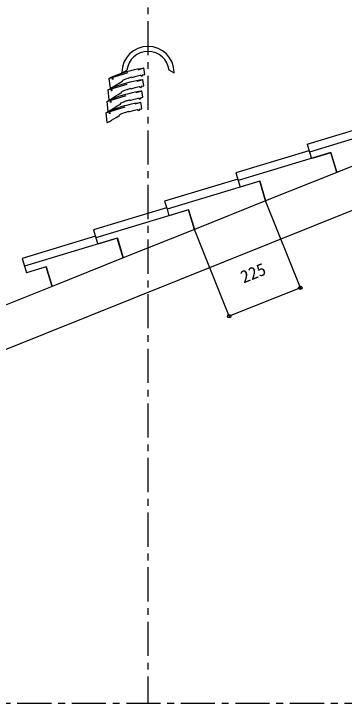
# Model space of a CAD drawing. Units: millimetres, scale not verified. Extents: x -4726 to 4690, y -2905 to 2891.
# Drawn here: x -1285 to -316, y -1106 to 914 of the extents above; entities that cross this region are included whole.
import ezdxf
from ezdxf.enums import TextEntityAlignment as Align

# ---------------------------------------------------------------- set-up
doc = ezdxf.new("R2010")
doc.units = ezdxf.units.MM
doc.header["$LTSCALE"] = 20
doc.header["$PDMODE"] = 32
doc.header["$PDSIZE"] = 10
doc.linetypes.add('CHAIN1', pattern=[8, 5, -1, 1, -1])
doc.linetypes.add('DASHED1', pattern=[1.8, 1.2, -0.6])
doc.layers.add('0-0', color=7, linetype='Continuous')
doc.layers.add('0-8', color=7, linetype='Continuous')
doc.styles.add('ＭＳ ゴシック', font='')
doc.styles.get('ＭＳ ゴシック').set_extended_font_data('MS Gothic')

# ---------------------------------------------------------------- blocks, each defined once
blk = doc.blocks.new('kae6md')
at = {"layer": '0-8', "linetype": 'DASHED1'}
for p, q in [((-20.474, 17.16), (20.864, 29.561)), ((-21.655, 3.753), (19.684, 16.154)), ((-22.836, -9.654), (18.503, 2.747)), ((-24.016, -23.061), (17.322, -10.66))]:
    blk.add_line(p, q, dxfattribs=at)
at = {"layer": '0-8'}
for p, q in [((-5.186, 23.968), (-5.184, 24.368)), ((-4.586, 23.968), (0.814, 26.768)), ((21.862, 21.952), (20.864, 29.561)), ((55.814, 23.968), (50.414, 26.768)), ((56.414, 23.968), (56.411, 24.368)), ((-20.474, 17.16), (-17.494, 18.648)), ((-20.474, 17.16), (-18.966, 5.658)), ((-16.683, 19.014), (-16.265, 15.824)), ((-15.922, 19.359), (-15.481, 16)), ((-4.586, 23.968), (-5.186, 23.968)), ((2.34, 17.632), (6.623, 19.145)), ((6.729, 18.33), (6.623, 19.145)), ((6.623, 19.141), (6.623, 19.145)), ((6.729, 18.33), (6.861, 18.377)), ((6.861, 18.377), (11.733, 19.911)), ((11.733, 19.911), (16.612, 21.062)), ((16.612, 21.062), (17.356, 21.188)), ((17.356, 21.188), (17.512, 19.998)), ((17.512, 19.998), (19.091, 20.265)), ((18.935, 21.456), (21.862, 21.952)), ((18.935, 21.456), (19.091, 20.265)), ((55.814, 23.968), (56.414, 23.968)), ((-5.09, 13.612), (-4.026, 14.086)), ((-4.026, 14.086), (-4.134, 14.914)), ((17.754, 8.049), (20.681, 8.545)), ((20.681, 8.545), (19.684, 16.154)), ((-21.655, 3.753), (-18.674, 5.241)), ((-21.655, 3.753), (-20.147, -7.749)), ((-17.864, 5.607), (-17.446, 2.417)), ((-17.102, 5.952), (-16.662, 2.593)), ((-6.271, 0.205), (-5.206, 0.679)), ((-5.206, 0.679), (-5.315, 1.507)), ((1.159, 4.225), (5.442, 5.738)), ((5.549, 4.923), (5.442, 5.738)), ((5.442, 5.734), (5.442, 5.738)), ((5.549, 4.923), (5.68, 4.97)), ((5.68, 4.97), (10.552, 6.504)), ((10.552, 6.504), (15.431, 7.655)), ((15.431, 7.655), (16.176, 7.781)), ((16.176, 7.781), (16.332, 6.591)), ((16.332, 6.591), (17.91, 6.858)), ((17.754, 8.049), (17.91, 6.858)), ((19.501, -4.862), (18.503, 2.747)), ((-19.045, -7.8), (-18.626, -10.99)), ((-18.283, -7.455), (-17.842, -10.814)), ((-0.021, -9.183), (4.261, -7.669)), ((4.368, -8.484), (4.261, -7.669)), ((4.262, -7.674), (4.261, -7.669)), ((4.5, -8.437), (9.371, -6.903)), ((9.371, -6.903), (14.251, -5.752)), ((14.251, -5.752), (14.995, -5.626)), ((14.995, -5.626), (15.151, -6.816)), ((15.151, -6.816), (16.73, -6.549)), ((16.573, -5.358), (19.501, -4.862)), ((16.573, -5.358), (16.73, -6.549)), ((-22.836, -9.654), (-19.855, -8.166)), ((-22.836, -9.654), (-21.327, -21.156)), ((-7.452, -13.202), (-6.387, -12.728)), ((-6.387, -12.728), (-6.496, -11.901)), ((4.368, -8.484), (4.5, -8.437)), ((18.32, -18.269), (17.322, -10.66)), ((-24.016, -23.061), (-21.036, -21.574)), ((-24.016, -23.061), (-22.508, -34.563)), ((-20.225, -21.207), (-19.807, -24.397)), ((-19.464, -20.862), (-19.023, -24.221)), ((-1.202, -22.59), (3.08, -21.076)), ((3.187, -21.891), (3.08, -21.076)), ((3.081, -21.081), (3.08, -21.076)), ((3.187, -21.891), (3.319, -21.845)), ((3.319, -21.845), (8.191, -20.31)), ((8.191, -20.31), (13.07, -19.159)), ((13.07, -19.159), (13.814, -19.033)), ((13.814, -19.033), (13.97, -20.224)), ((13.97, -20.224), (15.549, -19.956)), ((15.393, -18.765), (18.32, -18.269)), ((15.393, -18.765), (15.549, -19.956)), ((-8.632, -26.609), (-7.568, -26.135)), ((-7.568, -26.135), (-7.676, -25.308))]:
    blk.add_line(p, q, dxfattribs=at)
for points in [[(-17.494, 18.648), (-13.599, 20.41), (-9.876, 21.891), (-6.062, 23.193), (-1.812, 24.47), (1.968, 25.588), (5.765, 26.577), (9.787, 27.595), (13.389, 28.329), (17.164, 28.987), (20.864, 29.561)], [(2.34, 17.632), (-1.738, 15.98), (-4.134, 14.914)], [(-18.966, 5.658), (-18.173, 5.762), (-15.873, 6.85), (-15.798, 7.034), (-13.699, 8.391), (-10.899, 10.122), (-8.256, 11.748), (-5.09, 13.612)], [(-18.674, 5.241), (-14.78, 7.003), (-11.057, 8.483), (-7.242, 9.786), (-2.993, 11.063), (0.788, 12.181), (4.585, 13.169), (8.607, 14.188), (12.208, 14.922), (15.983, 15.58), (19.684, 16.154)], [(-20.147, -7.749), (-19.354, -7.645), (-17.054, -6.557), (-16.979, -6.374), (-14.879, -5.016), (-12.08, -3.285), (-9.437, -1.659), (-6.271, 0.205)], [(-19.855, -8.166), (-15.961, -6.405), (-12.238, -4.924), (-8.423, -3.621), (-4.173, -2.344), (-0.393, -1.226), (3.404, -0.238), (7.426, 0.781), (11.027, 1.515), (14.802, 2.173), (18.503, 2.747)], [(1.159, 4.225), (-2.918, 2.573), (-5.315, 1.507)], [(-21.327, -21.156), (-20.534, -21.052), (-18.235, -19.964), (-18.159, -19.781), (-16.06, -18.423), (-13.26, -16.692), (-10.617, -15.066), (-7.452, -13.202)], [(-21.036, -21.574), (-17.141, -19.812), (-13.419, -18.331), (-9.604, -17.028), (-5.354, -15.751), (-1.574, -14.634), (2.223, -13.645), (6.245, -12.627), (9.847, -11.893), (13.621, -11.234), (17.322, -10.66)], [(-0.021, -9.183), (-4.099, -10.834), (-6.496, -11.901)], [(-1.202, -22.59), (-5.28, -24.241), (-7.676, -25.308)], [(-22.508, -34.563), (-21.715, -34.459), (-19.415, -33.371), (-19.34, -33.188), (-17.241, -31.83), (-14.441, -30.099), (-11.798, -28.473), (-8.632, -26.609)]]:
    blk.add_lwpolyline(points, dxfattribs=at)
for radius, start, end in [(30.8, 90, 179.25587), (24.958, 90, 173.5584), (30.8, 0.74411, 89.99998), (24.958, 6.44159, 90)]:
    blk.add_arc((25.614, 23.968), radius, start, end, dxfattribs=at)

msp = doc.modelspace()

# ---------------------------------------------------------------- linework, layer by layer
at = {"layer": '0-0', "color": 4, "linetype": 'CHAIN1'}
for p, q in [((-891.67, 1852.83), (-891.67, -1105.62)), ((-4155.11, -1105.62), (4126.2, -1105.62))]:
    msp.add_line(p, q, dxfattribs=at)
at = {"layer": '0-0'}
for p, q in [((-424.94, 532.03), (-279.36, 575.93)), ((-211.45, 571.31), (-418.01, 509.02)), ((-424.94, 532.03), (-418.01, 509.02)), ((-419.26, 513.17), (-633.85, 448.47)), ((-354.95, 507.46), (-626.91, 425.46)), ((-418.01, 509.02), (-412.23, 489.87)), ((-337.51, 449.64), (-354.95, 507.46)), ((-354.86, 507.17), (-337.51, 449.64)), ((-179.89, 512.69), (-337.51, 449.64)), ((-633.85, 448.47), (-626.91, 425.46)), ((-337.51, 449.64), (-546.42, 366.08)), ((-626.91, 425.46), (-621.14, 406.31)), ((-563.86, 423.9), (-835.82, 341.9)), ((-563.77, 423.61), (-621.14, 406.31)), ((-546.42, 366.08), (-563.86, 423.9)), ((-563.77, 423.61), (-546.42, 366.08)), ((-1330.4, -76.76), (-136.49, 400.81)), ((-546.42, 366.08), (-755.33, 282.52)), ((-444.62, 111.57), (-546.42, 366.08)), ((-772.76, 340.34), (-1044.73, 258.33)), ((-835.82, 341.9), (-830.05, 322.75)), ((-772.68, 340.05), (-830.05, 322.75)), ((-755.33, 282.52), (-772.76, 340.34)), ((-772.68, 340.05), (-755.33, 282.52)), ((-755.33, 282.52), (-964.24, 198.95)), ((-653.53, 28.01), (-755.33, 282.52)), ((-981.67, 256.78), (-1253.63, 174.77)), ((-1044.73, 258.33), (-1038.95, 239.19)), ((-981.58, 256.48), (-1038.95, 239.19)), ((-964.24, 198.95), (-981.67, 256.78)), ((-981.58, 256.48), (-964.24, 198.95)), ((-964.24, 198.95), (-1173.14, 115.39)), ((-1253.63, 174.77), (-1247.86, 155.62)), ((-1190.49, 172.92), (-1247.86, 155.62)), ((-1173.14, 115.39), (-1190.58, 173.21)), ((-1190.49, 172.92), (-1173.14, 115.39)), ((-1173.14, 115.39), (-1330.4, 52.49))]:
    msp.add_line(p, q, dxfattribs=at)
at = {"layer": '0-0', "color": 4}
msp.add_line((-444.62, 111.57), (-653.53, 28.01), dxfattribs=at)
at = {"layer": '0-0'}
for points in [[(-354.86, 507.17), (-406.97, 491.46), (-412.23, 489.87)], [(-628.16, 429.61), (-842.76, 364.91), (-835.82, 341.9)], [(-837.07, 346.05), (-1051.67, 281.34), (-1044.73, 258.33)], [(-1045.98, 262.48), (-1260.57, 197.78), (-1253.63, 174.77)]]:
    msp.add_lwpolyline(points, dxfattribs=at)
at = {"layer": '0-0', "color": 4}
for p in [(-444.62, 111.57), (-653.53, 28.01)]:
    msp.add_point(p, dxfattribs=at)

# ---------------------------------------------------------------- block references
at = {"layer": '0-0', "xscale": 2.5, "yscale": 2.5}
msp.add_blockref('kae6md', (-955.7, 681.81), dxfattribs=at)

# ---------------------------------------------------------------- texts
at = {"layer": '0-0', "color": 4, "style": 'ＭＳ ゴシック'}
msp.add_text('225', height=36.66, rotation=21.801, dxfattribs=at).set_placement((-607.1, 113.89), align=Align.BOTTOM_LEFT)

doc.saveas('drawing.dxf')
